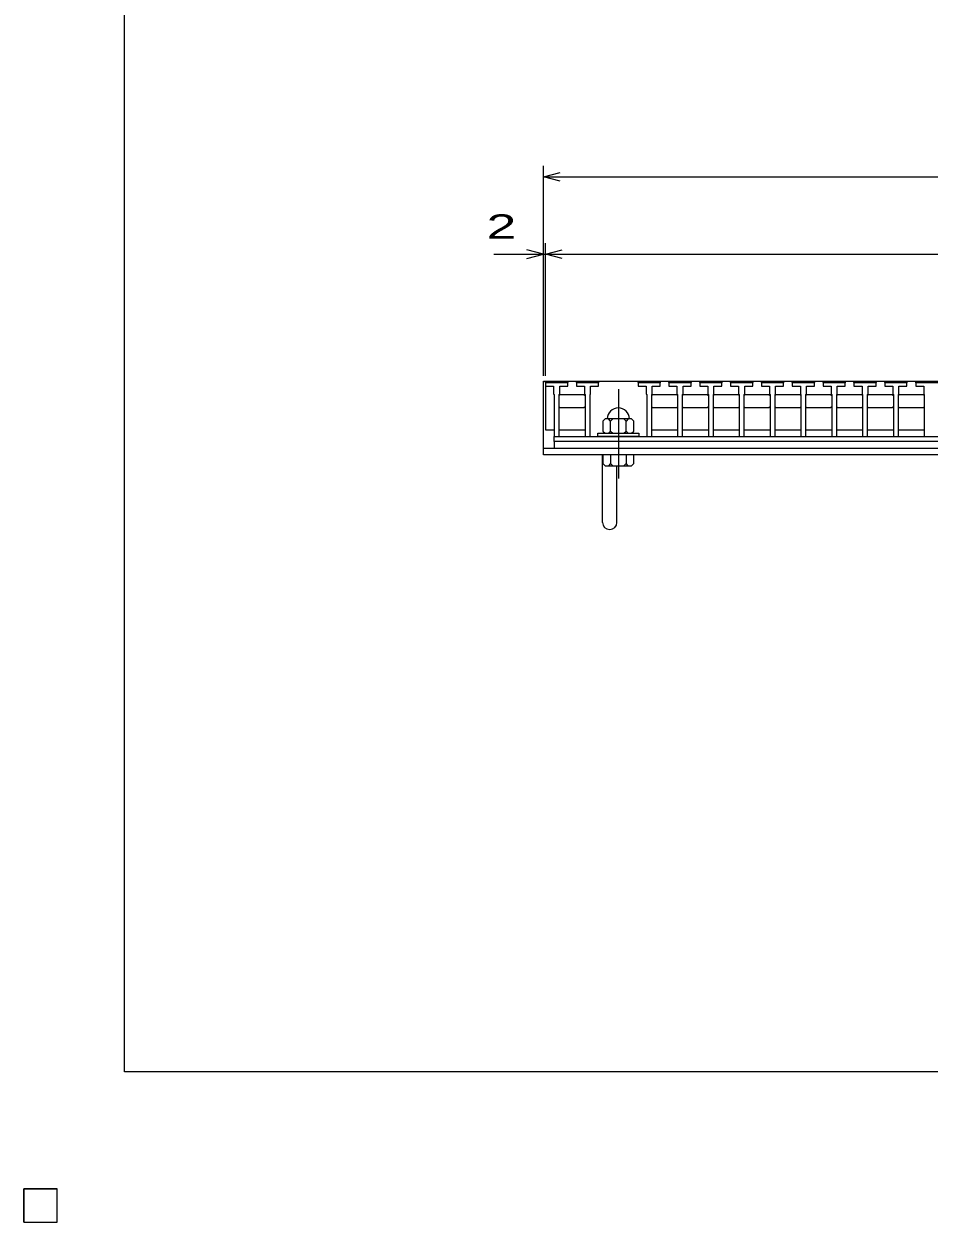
# Model space of a CAD drawing. Units: millimetres, scale not verified. Extents: x -1820 to 1731, y -1282 to 1054.
# Drawn here: x -1820 to -1001, y -1282 to -199 of the extents above; entities that cross this region are included whole.
import ezdxf
from ezdxf.enums import TextEntityAlignment as Align

# ---------------------------------------------------------------- set-up
doc = ezdxf.new("R2010")
doc.units = ezdxf.units.MM
doc.header["$LTSCALE"] = 10
doc.linetypes.add('CHAIN', pattern=[18.5, 12, -1.5, 3.5, -1.5])
for name, color, linetype, lineweight in [('0_2', 150, 'Continuous', 25), ('16', 3, 'Continuous', 25), ('19', 6, 'Continuous', 25), ('22', 2, 'Continuous', 25)]:
    doc.layers.add(name, color=color, linetype=linetype, lineweight=lineweight)
doc.styles.add('ベクトル', font='')
doc.styles.get('ベクトル').set_extended_font_data('ベクトル')

msp = doc.modelspace()

# ---------------------------------------------------------------- linework, layer by layer
at = {"layer": '0_2'}
for p, q in [((-1729, -1146.5), (-1729, 1053.5)), ((1731, -1146.5), (-1729, -1146.5))]:
    msp.add_line(p, q, dxfattribs=at)
at = {"layer": '16'}
for p, q in [((-1348, -523.5), (-1347.5, -522)), ((-1348, -522), (-352, -522)), ((-1348, -522), (-1348, -566)), ((-1348, -523.5), (-1348, -526.5)), ((-1328, -523.5), (-1348, -523.5)), ((-1348, -526.5), (-1340.75, -526.5)), ((-1347.5, -522), (-1344.6, -522)), ((-1344.6, -522), (-1344.1, -523.5)), ((-1340.75, -526.5), (-1340.75, -533.5)), ((-1339.95, -523.5), (-1339.45, -522)), ((-1339.45, -522), (-1336.55, -522)), ((-1336.55, -522), (-1336.05, -523.5)), ((-1335.25, -533.5), (-1335.25, -526.5)), ((-1335.25, -526.5), (-1328, -526.5)), ((-1331.9, -523.5), (-1331.4, -522)), ((-1331.4, -522), (-1328.5, -522)), ((-1328.5, -522), (-1328, -523.5)), ((-1328, -526.5), (-1328, -523.5)), ((-1320.1, -523.5), (-1319.6, -522)), ((-1320.1, -523.5), (-1320.1, -526.5)), ((-1300.1, -523.5), (-1320.1, -523.5)), ((-1320.1, -526.5), (-1312.85, -526.5)), ((-1319.6, -522), (-1316.7, -522)), ((-1316.7, -522), (-1316.2, -523.5)), ((-1312.85, -526.5), (-1312.85, -533.5)), ((-1312.05, -523.5), (-1311.55, -522)), ((-1311.55, -522), (-1308.65, -522)), ((-1308.65, -522), (-1308.15, -523.5)), ((-1307.35, -533.5), (-1307.35, -526.5)), ((-1307.35, -526.5), (-1300.1, -526.5)), ((-1304, -523.5), (-1303.5, -522)), ((-1303.5, -522), (-1300.6, -522)), ((-1300.6, -522), (-1300.1, -523.5)), ((-1300.1, -526.5), (-1300.1, -523.5)), ((-1264.3, -523.5), (-1263.8, -522)), ((-1264.3, -523.5), (-1264.3, -526.5)), ((-1244.3, -523.5), (-1264.3, -523.5)), ((-1264.3, -526.5), (-1257.05, -526.5)), ((-1263.8, -522), (-1260.9, -522)), ((-1260.9, -522), (-1260.4, -523.5)), ((-1257.05, -526.5), (-1257.05, -533.5)), ((-1256.25, -523.5), (-1255.75, -522)), ((-1255.75, -522), (-1252.85, -522)), ((-1252.85, -522), (-1252.35, -523.5)), ((-1251.55, -533.5), (-1251.55, -526.5)), ((-1251.55, -526.5), (-1244.3, -526.5)), ((-1248.2, -523.5), (-1247.7, -522)), ((-1247.7, -522), (-1244.8, -522)), ((-1244.8, -522), (-1244.3, -523.5)), ((-1244.3, -526.5), (-1244.3, -523.5)), ((-1236.4, -523.5), (-1235.9, -522)), ((-1236.4, -523.5), (-1236.4, -526.5)), ((-1216.4, -523.5), (-1236.4, -523.5)), ((-1236.4, -526.5), (-1229.15, -526.5)), ((-1235.9, -522), (-1233, -522)), ((-1233, -522), (-1232.5, -523.5)), ((-1229.15, -526.5), (-1229.15, -533.5)), ((-1228.35, -523.5), (-1227.85, -522)), ((-1227.85, -522), (-1224.95, -522)), ((-1224.95, -522), (-1224.45, -523.5)), ((-1223.65, -533.5), (-1223.65, -526.5)), ((-1223.65, -526.5), (-1216.4, -526.5)), ((-1220.3, -523.5), (-1219.8, -522)), ((-1219.8, -522), (-1216.9, -522)), ((-1216.9, -522), (-1216.4, -523.5)), ((-1216.4, -526.5), (-1216.4, -523.5)), ((-1208.5, -523.5), (-1208, -522)), ((-1208.5, -523.5), (-1208.5, -526.5)), ((-1188.5, -523.5), (-1208.5, -523.5)), ((-1208.5, -526.5), (-1201.25, -526.5)), ((-1208, -522), (-1205.1, -522)), ((-1205.1, -522), (-1204.6, -523.5)), ((-1201.25, -526.5), (-1201.25, -533.5)), ((-1200.45, -523.5), (-1199.95, -522)), ((-1199.95, -522), (-1197.05, -522)), ((-1197.05, -522), (-1196.55, -523.5)), ((-1195.75, -533.5), (-1195.75, -526.5)), ((-1195.75, -526.5), (-1188.5, -526.5)), ((-1192.4, -523.5), (-1191.9, -522)), ((-1191.9, -522), (-1189, -522)), ((-1189, -522), (-1188.5, -523.5)), ((-1188.5, -526.5), (-1188.5, -523.5)), ((-1180.6, -523.5), (-1180.1, -522)), ((-1180.6, -523.5), (-1180.6, -526.5)), ((-1160.6, -523.5), (-1180.6, -523.5)), ((-1180.6, -526.5), (-1173.35, -526.5)), ((-1180.1, -522), (-1177.2, -522)), ((-1177.2, -522), (-1176.7, -523.5)), ((-1173.35, -526.5), (-1173.35, -533.5)), ((-1172.55, -523.5), (-1172.05, -522)), ((-1172.05, -522), (-1169.15, -522)), ((-1169.15, -522), (-1168.65, -523.5)), ((-1167.85, -533.5), (-1167.85, -526.5)), ((-1167.85, -526.5), (-1160.6, -526.5)), ((-1164.5, -523.5), (-1164, -522)), ((-1164, -522), (-1161.1, -522)), ((-1161.1, -522), (-1160.6, -523.5)), ((-1160.6, -526.5), (-1160.6, -523.5)), ((-1152.7, -523.5), (-1152.2, -522)), ((-1152.7, -523.5), (-1152.7, -526.5)), ((-1132.7, -523.5), (-1152.7, -523.5)), ((-1152.7, -526.5), (-1145.45, -526.5)), ((-1152.2, -522), (-1149.3, -522)), ((-1149.3, -522), (-1148.8, -523.5)), ((-1145.45, -526.5), (-1145.45, -533.5)), ((-1144.65, -523.5), (-1144.15, -522)), ((-1144.15, -522), (-1141.25, -522)), ((-1141.25, -522), (-1140.75, -523.5)), ((-1139.95, -533.5), (-1139.95, -526.5)), ((-1139.95, -526.5), (-1132.7, -526.5)), ((-1136.6, -523.5), (-1136.1, -522)), ((-1136.1, -522), (-1133.2, -522)), ((-1133.2, -522), (-1132.7, -523.5)), ((-1132.7, -526.5), (-1132.7, -523.5)), ((-1124.8, -523.5), (-1124.3, -522)), ((-1124.8, -523.5), (-1124.8, -526.5)), ((-1104.8, -523.5), (-1124.8, -523.5)), ((-1124.8, -526.5), (-1117.55, -526.5)), ((-1124.3, -522), (-1121.4, -522)), ((-1121.4, -522), (-1120.9, -523.5)), ((-1117.55, -526.5), (-1117.55, -533.5)), ((-1116.75, -523.5), (-1116.25, -522)), ((-1116.25, -522), (-1113.35, -522)), ((-1113.35, -522), (-1112.85, -523.5)), ((-1112.05, -533.5), (-1112.05, -526.5)), ((-1112.05, -526.5), (-1104.8, -526.5)), ((-1108.7, -523.5), (-1108.2, -522)), ((-1108.2, -522), (-1105.3, -522)), ((-1105.3, -522), (-1104.8, -523.5)), ((-1104.8, -526.5), (-1104.8, -523.5)), ((-1096.9, -523.5), (-1096.4, -522)), ((-1096.9, -523.5), (-1096.9, -526.5)), ((-1076.9, -523.5), (-1096.9, -523.5)), ((-1096.9, -526.5), (-1089.65, -526.5)), ((-1096.4, -522), (-1093.5, -522)), ((-1093.5, -522), (-1093, -523.5)), ((-1089.65, -526.5), (-1089.65, -533.5)), ((-1088.85, -523.5), (-1088.35, -522)), ((-1088.35, -522), (-1085.45, -522)), ((-1085.45, -522), (-1084.95, -523.5)), ((-1084.15, -533.5), (-1084.15, -526.5)), ((-1084.15, -526.5), (-1076.9, -526.5)), ((-1080.8, -523.5), (-1080.3, -522)), ((-1080.3, -522), (-1077.4, -522)), ((-1077.4, -522), (-1076.9, -523.5)), ((-1076.9, -526.5), (-1076.9, -523.5)), ((-1069, -523.5), (-1068.5, -522)), ((-1069, -523.5), (-1069, -526.5)), ((-1049, -523.5), (-1069, -523.5)), ((-1069, -526.5), (-1061.75, -526.5)), ((-1068.5, -522), (-1065.6, -522)), ((-1065.6, -522), (-1065.1, -523.5)), ((-1061.75, -526.5), (-1061.75, -533.5)), ((-1060.95, -523.5), (-1060.45, -522)), ((-1060.45, -522), (-1057.55, -522)), ((-1057.55, -522), (-1057.05, -523.5)), ((-1056.25, -533.5), (-1056.25, -526.5)), ((-1056.25, -526.5), (-1049, -526.5)), ((-1052.9, -523.5), (-1052.4, -522)), ((-1052.4, -522), (-1049.5, -522)), ((-1049.5, -522), (-1049, -523.5)), ((-1049, -526.5), (-1049, -523.5)), ((-1041.1, -523.5), (-1040.6, -522)), ((-1041.1, -523.5), (-1041.1, -526.5)), ((-1021.1, -523.5), (-1041.1, -523.5)), ((-1041.1, -526.5), (-1033.85, -526.5)), ((-1040.6, -522), (-1037.7, -522)), ((-1037.7, -522), (-1037.2, -523.5)), ((-1033.85, -526.5), (-1033.85, -533.5)), ((-1033.05, -523.5), (-1032.55, -522)), ((-1032.55, -522), (-1029.65, -522)), ((-1029.65, -522), (-1029.15, -523.5)), ((-1028.35, -533.5), (-1028.35, -526.5)), ((-1028.35, -526.5), (-1021.1, -526.5)), ((-1025, -523.5), (-1024.5, -522)), ((-1024.5, -522), (-1021.6, -522)), ((-1021.6, -522), (-1021.1, -523.5)), ((-1021.1, -526.5), (-1021.1, -523.5)), ((-1013.2, -523.5), (-1012.7, -522)), ((-1013.2, -523.5), (-1013.2, -526.5)), ((-993.2, -523.5), (-1013.2, -523.5)), ((-1013.2, -526.5), (-1005.95, -526.5)), ((-1012.7, -522), (-1009.8, -522)), ((-1009.8, -522), (-1009.3, -523.5)), ((-1005.95, -526.5), (-1005.95, -533.5)), ((-1005.15, -523.5), (-1004.65, -522)), ((-1004.65, -522), (-1001.75, -522)), ((-1001.75, -522), (-1001.25, -523.5)), ((-1340.75, -533.5), (-1340.25, -534)), ((-1340.25, -534), (-1340.25, -572)), ((-1335.75, -534), (-1335.25, -533.5)), ((-1335.75, -572), (-1335.75, -534)), ((-1335.75, -535), (-1334.75, -534)), ((-1334.75, -534), (-1313.35, -534)), ((-1313.35, -534), (-1312.35, -535)), ((-1312.85, -533.5), (-1312.35, -534)), ((-1312.35, -534), (-1312.35, -572)), ((-1307.85, -534), (-1307.35, -533.5)), ((-1307.85, -572), (-1307.85, -534)), ((-1257.05, -533.5), (-1256.55, -534)), ((-1256.55, -534), (-1256.55, -572)), ((-1252.05, -534), (-1251.55, -533.5)), ((-1252.05, -572), (-1252.05, -534)), ((-1252.05, -535), (-1251.05, -534)), ((-1251.05, -534), (-1229.65, -534)), ((-1229.65, -534), (-1228.65, -535)), ((-1229.15, -533.5), (-1228.65, -534)), ((-1228.65, -534), (-1228.65, -572)), ((-1224.15, -534), (-1223.65, -533.5)), ((-1224.15, -572), (-1224.15, -534)), ((-1224.15, -535), (-1223.15, -534)), ((-1223.15, -534), (-1201.75, -534)), ((-1201.75, -534), (-1200.75, -535)), ((-1201.25, -533.5), (-1200.75, -534)), ((-1200.75, -534), (-1200.75, -572)), ((-1196.25, -534), (-1195.75, -533.5)), ((-1196.25, -572), (-1196.25, -534)), ((-1196.25, -535), (-1195.25, -534)), ((-1195.25, -534), (-1173.85, -534)), ((-1173.85, -534), (-1172.85, -535)), ((-1173.35, -533.5), (-1172.85, -534)), ((-1172.85, -534), (-1172.85, -572)), ((-1168.35, -534), (-1167.85, -533.5)), ((-1168.35, -572), (-1168.35, -534)), ((-1168.35, -535), (-1167.35, -534)), ((-1167.35, -534), (-1145.95, -534)), ((-1145.95, -534), (-1144.95, -535)), ((-1145.45, -533.5), (-1144.95, -534)), ((-1144.95, -534), (-1144.95, -572)), ((-1140.45, -534), (-1139.95, -533.5)), ((-1140.45, -572), (-1140.45, -534)), ((-1140.45, -535), (-1139.45, -534)), ((-1139.45, -534), (-1118.05, -534)), ((-1118.05, -534), (-1117.05, -535)), ((-1117.55, -533.5), (-1117.05, -534)), ((-1117.05, -534), (-1117.05, -572)), ((-1112.55, -534), (-1112.05, -533.5)), ((-1112.55, -572), (-1112.55, -534)), ((-1112.55, -535), (-1111.55, -534)), ((-1111.55, -534), (-1090.15, -534)), ((-1090.15, -534), (-1089.15, -535)), ((-1089.65, -533.5), (-1089.15, -534)), ((-1089.15, -534), (-1089.15, -572)), ((-1084.65, -534), (-1084.15, -533.5)), ((-1084.65, -572), (-1084.65, -534)), ((-1084.65, -535), (-1083.65, -534)), ((-1083.65, -534), (-1062.25, -534)), ((-1062.25, -534), (-1061.25, -535)), ((-1061.75, -533.5), (-1061.25, -534)), ((-1061.25, -534), (-1061.25, -572)), ((-1056.75, -534), (-1056.25, -533.5)), ((-1056.75, -572), (-1056.75, -534)), ((-1056.75, -535), (-1055.75, -534)), ((-1055.75, -534), (-1034.35, -534)), ((-1034.35, -534), (-1033.35, -535)), ((-1033.85, -533.5), (-1033.35, -534)), ((-1033.35, -534), (-1033.35, -572)), ((-1028.85, -534), (-1028.35, -533.5)), ((-1028.85, -572), (-1028.85, -534)), ((-1028.85, -535), (-1027.85, -534)), ((-1027.85, -534), (-1006.45, -534)), ((-1006.45, -534), (-1005.45, -535)), ((-1005.95, -533.5), (-1005.45, -534)), ((-1005.45, -534), (-1005.45, -572)), ((-1334.75, -546), (-1335.75, -545)), ((-1313.35, -546), (-1334.75, -546)), ((-1312.35, -545), (-1313.35, -546)), ((-1251.05, -546), (-1252.05, -545)), ((-1229.65, -546), (-1251.05, -546)), ((-1228.65, -545), (-1229.65, -546)), ((-1223.15, -546), (-1224.15, -545)), ((-1201.75, -546), (-1223.15, -546)), ((-1200.75, -545), (-1201.75, -546)), ((-1195.25, -546), (-1196.25, -545)), ((-1173.85, -546), (-1195.25, -546)), ((-1172.85, -545), (-1173.85, -546)), ((-1167.35, -546), (-1168.35, -545)), ((-1145.95, -546), (-1167.35, -546)), ((-1144.95, -545), (-1145.95, -546)), ((-1139.45, -546), (-1140.45, -545)), ((-1118.05, -546), (-1139.45, -546)), ((-1117.05, -545), (-1118.05, -546)), ((-1111.55, -546), (-1112.55, -545)), ((-1090.15, -546), (-1111.55, -546)), ((-1089.15, -545), (-1090.15, -546)), ((-1083.65, -546), (-1084.65, -545)), ((-1062.25, -546), (-1083.65, -546)), ((-1061.25, -545), (-1062.25, -546)), ((-1055.75, -546), (-1056.75, -545)), ((-1034.35, -546), (-1055.75, -546)), ((-1033.35, -545), (-1034.35, -546)), ((-1027.85, -546), (-1028.85, -545)), ((-1006.45, -546), (-1027.85, -546)), ((-1005.45, -545), (-1006.45, -546)), ((-1294.2, -556), (-1296.2, -558)), ((-1296.2, -558), (-1296.2, -567)), ((-1270.2, -556), (-1294.2, -556)), ((-1289.2, -558), (-1291.2, -556)), ((-1287.2, -556), (-1289.2, -558)), ((-1289.2, -567), (-1289.2, -558)), ((-1275.2, -558), (-1277.2, -556)), ((-1273.2, -556), (-1275.2, -558)), ((-1275.2, -567), (-1275.2, -558)), ((-1268.2, -558), (-1270.2, -556)), ((-1268.2, -567), (-1268.2, -558)), ((-1348, -566), (-1340.25, -566)), ((-1340.25, -572), (-1335.75, -572)), ((-1340.25, -572), (-359.75, -572)), ((-1340.25, -576.5), (-1340.25, -572)), ((-1335.75, -566), (-1312.35, -566)), ((-1312.35, -572), (-1307.85, -572)), ((-1300.7, -572), (-1300.7, -569)), ((-1300.7, -569), (-1263.7, -569)), ((-1263.7, -572), (-1300.7, -572)), ((-1296.2, -567), (-1294.2, -569)), ((-1291.2, -569), (-1289.2, -567)), ((-1289.2, -567), (-1287.2, -569)), ((-1277.2, -569), (-1275.2, -567)), ((-1275.2, -567), (-1273.2, -569)), ((-1270.2, -569), (-1268.2, -567)), ((-1263.7, -569), (-1263.7, -572)), ((-1256.55, -572), (-1252.05, -572)), ((-1252.05, -566), (-1228.65, -566)), ((-1228.65, -572), (-1224.15, -572)), ((-1224.15, -566), (-1200.75, -566)), ((-1200.75, -572), (-1196.25, -572)), ((-1196.25, -566), (-1172.85, -566)), ((-1172.85, -572), (-1168.35, -572)), ((-1168.35, -566), (-1144.95, -566)), ((-1144.95, -572), (-1140.45, -572)), ((-1140.45, -566), (-1117.05, -566)), ((-1117.05, -572), (-1112.55, -572)), ((-1112.55, -566), (-1089.15, -566)), ((-1089.15, -572), (-1084.65, -572)), ((-1084.65, -566), (-1061.25, -566)), ((-1061.25, -572), (-1056.75, -572)), ((-1056.75, -566), (-1033.35, -566)), ((-1033.35, -572), (-1028.85, -572)), ((-1028.85, -566), (-1005.45, -566)), ((-1005.45, -572), (-1000.95, -572)), ((-359.75, -576.5), (-1340.25, -576.5)), ((-1340.25, -576.5), (-1340.25, -582.5)), ((-1340.25, -582.5), (-359.75, -582.5)), ((-1820, -1252.5), (-1790, -1252.5)), ((-1820, -1282.5), (-1820, -1252.5)), ((-1820, -1252.5), (-1790, -1252.5)), ((-1820, -1282.5), (-1820, -1252.5)), ((-1820, -1252.5), (-1790, -1252.5)), ((-1820, -1282.5), (-1820, -1252.5)), ((-1820, -1252.5), (-1790, -1252.5)), ((-1820, -1282.5), (-1820, -1252.5)), ((-1820, -1252.5), (-1790, -1252.5)), ((-1820, -1282.5), (-1820, -1252.5)), ((-1790, -1282.5), (-1790, -1252.5)), ((-1790, -1282.5), (-1790, -1252.5)), ((-1790, -1282.5), (-1790, -1252.5)), ((-1790, -1282.5), (-1790, -1252.5)), ((-1790, -1282.5), (-1790, -1252.5)), ((-1820, -1282.5), (-1790, -1282.5)), ((-1820, -1282.5), (-1790, -1282.5)), ((-1820, -1282.5), (-1790, -1282.5)), ((-1820, -1282.5), (-1790, -1282.5)), ((-1820, -1282.5), (-1790, -1282.5))]:
    msp.add_line(p, q, dxfattribs=at)
at = {"layer": '16', "linetype": 'CHAIN'}
msp.add_line((-1282.2, -529), (-1282.2, -610), dxfattribs=at)
at = {"layer": '16'}
msp.add_arc((-1282.2, -556), 10, 0, 180, dxfattribs=at)
at = {"layer": '19'}
for p, q in [((-1350, -582.5), (-1350, -522)), ((-1350, -522), (-1348, -522)), ((-1350, -582.5), (-350, -582.5)), ((-1350, -588.5), (-1350, -582.5)), ((-350, -588.5), (-1350, -588.5)), ((-1296.5, -649.61), (-1296.5, -588.5)), ((-1296.2, -588.5), (-1296.2, -596.5)), ((-1268.2, -588.5), (-1296.2, -588.5)), ((-1289.2, -588.5), (-1289.2, -596.5)), ((-1275.2, -588.5), (-1275.2, -596.5)), ((-1268.2, -596.5), (-1268.2, -588.5)), ((-1296.2, -596.5), (-1294.2, -598.5)), ((-1294.2, -598.5), (-1270.2, -598.5)), ((-1289.2, -596.5), (-1291.2, -598.5)), ((-1287.2, -598.5), (-1289.2, -596.5)), ((-1283.5, -649.61), (-1283.5, -598.5)), ((-1275.2, -596.5), (-1277.2, -598.5)), ((-1273.2, -598.5), (-1275.2, -596.5)), ((-1270.2, -598.5), (-1268.2, -596.5))]:
    msp.add_line(p, q, dxfattribs=at)
msp.add_arc((-1290, -649.61), 6.5, 180, 0, dxfattribs=at)
at = {"layer": '22', "color": 4}
for p, q in [((-1350, -517), (-1350, -327)), ((-1350, -337), (-1335, -333)), ((-1335, -341), (-1350, -337)), ((-1350, -337), (-350, -337)), ((-1350, -517), (-1350, -397)), ((-1348, -517), (-1348, -397)), ((-1395, -407), (-1350, -407)), ((-1350, -407), (-1365, -403)), ((-1365, -411), (-1350, -407)), ((-1350, -407), (-1348, -407)), ((-1348, -407), (-1333, -403)), ((-1333, -411), (-1348, -407)), ((-1348, -407), (-352, -407))]:
    msp.add_line(p, q, dxfattribs=at)
at = {"layer": '22'}
for p, q in [((-1790, -1252.5), (-1820, -1252.5)), ((-1820, -1252.5), (-1820, -1282.5)), ((-1790, -1252.5), (-1820, -1252.5)), ((-1820, -1252.5), (-1820, -1282.5)), ((-1790, -1252.5), (-1820, -1252.5)), ((-1820, -1252.5), (-1820, -1282.5)), ((-1790, -1282.5), (-1790, -1252.5)), ((-1790, -1282.5), (-1790, -1252.5)), ((-1790, -1282.5), (-1790, -1252.5)), ((-1820, -1282.5), (-1790, -1282.5)), ((-1820, -1282.5), (-1790, -1282.5)), ((-1820, -1282.5), (-1790, -1282.5))]:
    msp.add_line(p, q, dxfattribs=at)

# ---------------------------------------------------------------- texts
at = {"layer": '22', "style": 'ベクトル', "width": 1.65}
msp.add_text(' 2 ', height=21.99, dxfattribs=at).set_placement((-1415, -382), align=Align.MIDDLE_LEFT)

doc.saveas('drawing.dxf')
